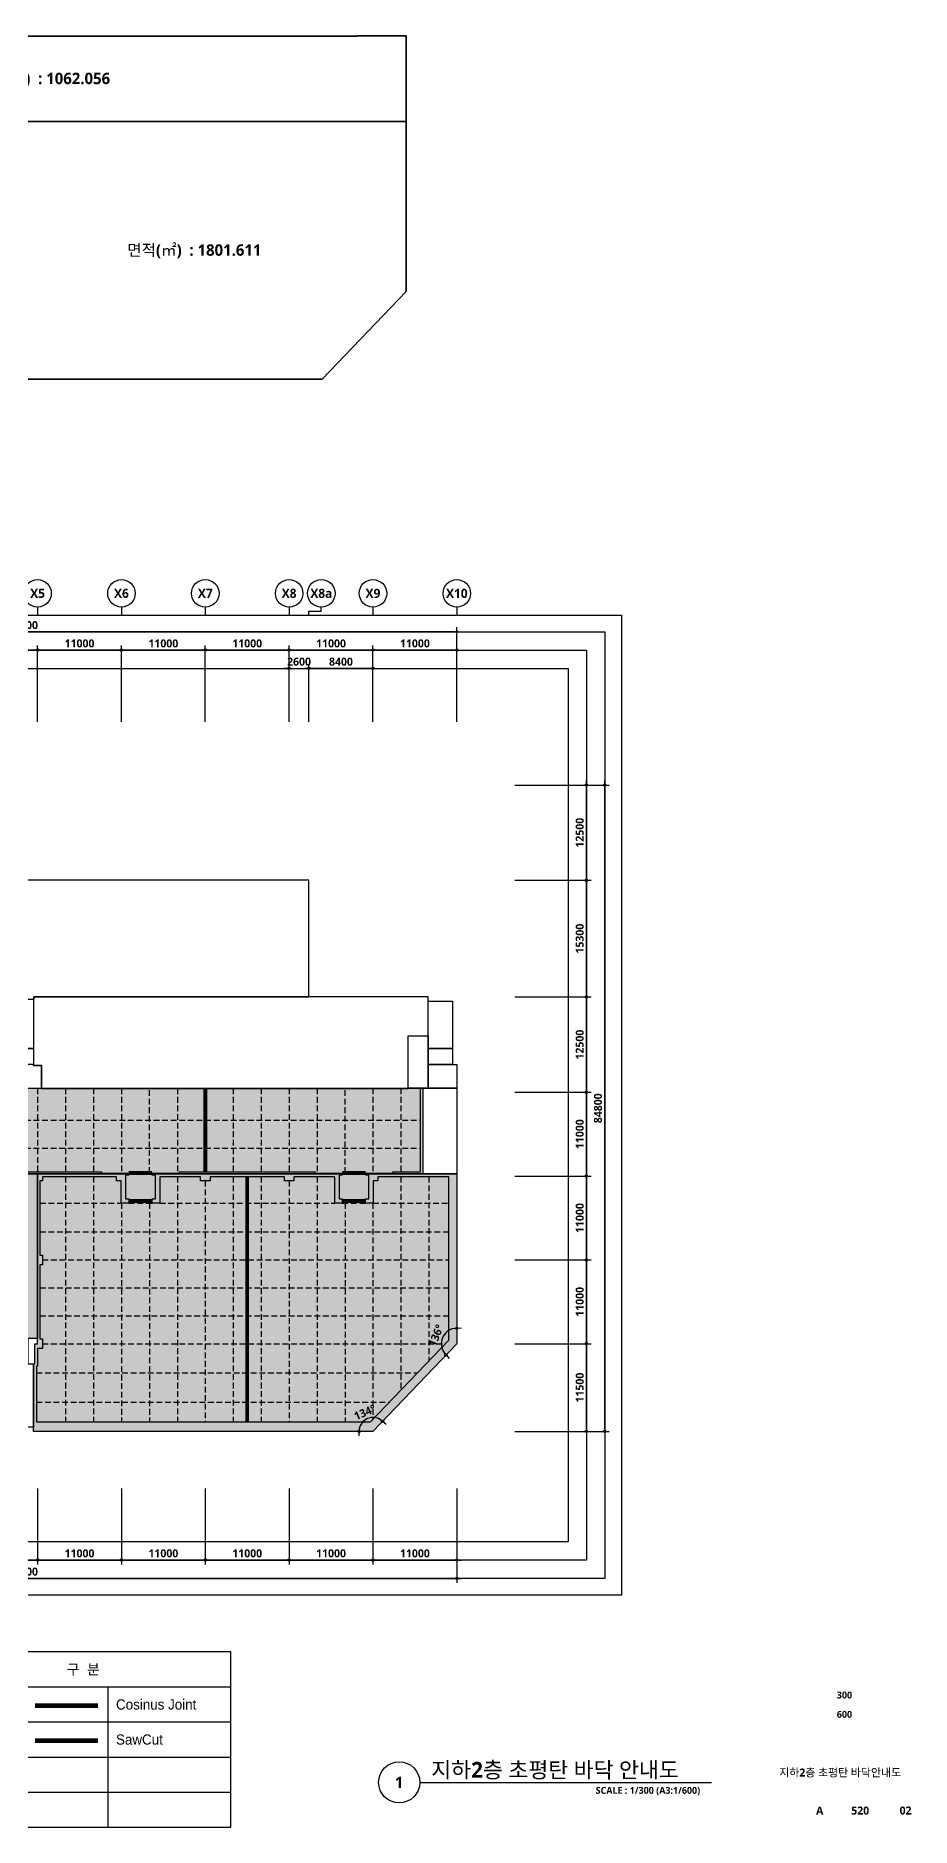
# Model space of a CAD drawing. Header units: millimetres. Extents: x -5354 to 997967, y -1313401 to 249081.
# Drawn here: x 127151 to 241984, y 6000 to 241006 of the extents above; entities that cross this region are included whole.
import ezdxf
from ezdxf.enums import TextEntityAlignment as Align

# ---------------------------------------------------------------- set-up
doc = ezdxf.new("R2010")
doc.units = ezdxf.units.MM
doc.header["$LTSCALE"] = 300
doc.header["$MEASUREMENT"] = 0
doc.header["$PDSIZE"] = -10
doc.linetypes.add('HIDDEN', pattern=[0.375, 0.25, -0.125])
doc.linetypes.add('HIDDENX2', pattern=[0.75, 0.5, -0.25])
doc.layers.get('0').update_dxf_attribs({"linetype": 'CONTINUOUS'})
doc.layers.get('Defpoints').update_dxf_attribs({"color": 153, "linetype": 'CONTINUOUS'})
for name, color, linetype in [('A-ANNO-TEXT1', 7, 'CONTINUOUS'), ('A-ANNO-TITL', 7, 'CONTINUOUS'), ('A-ST-AXIS-BUB', 7, 'CONTINUOUS'), ('A-ST-AXIS-DIM', 7, 'CONTINUOUS'), ('AA-MARK', 2, 'CONTINUOUS'), ('AA-XXXX-TXT1', 2, 'CONTINUOUS'), ('ILDO_Area', 8, 'CONTINUOUS'), ('ILDO_Cosinus Joint', 20, 'CONTINUOUS'), ('SAWCUT', 20, 'HIDDEN')]:
    doc.layers.add(name, color=color, linetype=linetype)
doc.layers.add('Defpoint', color=161, linetype='CONTINUOUS', plot=False)
doc.layers.add('면적', color=210, linetype='CONTINUOUS', plot=False)
doc.styles.add('SH_대대리576', font='')
doc.styles.add('돋움', font='')
doc.styles.get('SH_대대리576').set_extended_font_data('NanumGothic', bold=True)
doc.styles.get('돋움').set_extended_font_data('Dotum')
doc.dimstyles.new('SHP 600', dxfattribs={"dimscale": 300, "dimtxt": 3.5, "dimasz": 1, "dimexe": 2, "dimexo": 2, "dimgap": 1, "dimtad": 1, "dimdec": 0, "dimzin": 0, "dimdsep": 46, "dimtxsty": 'SH_대대리576', "dimblk": 'DIMDOT', "dimcen": 0.09, "dimclrt": 3, "dimadec": 0, "dimazin": 1, "dimtfac": 1, "dimtdec": 0, "dimtix": 1, "dimtmove": 2, "dimatfit": 0, "dimldrblk": 'DIMDOT', "dimfxl": 1, "dimtolj": 1, "dimtzin": 0, "dimarcsym": 0})

# ---------------------------------------------------------------- blocks, each defined once
blk = doc.blocks.new('1231231')
for p, q in [((175297, -62461), (211370, -62461)), ((184314, -67061), (211370, -67061)), ((184314, -71662), (211370, -71662)), ((184314, -76263), (211370, -76263))]:
    blk.add_line(p, q)
for points in [[(211370, -80863), (211370, -57860), (175297, -57860), (175297, -80863), (211370, -80863)], [(195262, -62461), (195262, -80863)]]:
    blk.add_lwpolyline(points)
at = {"layer": 'ILDO_Area', "color": 6, "const_width": 613}
blk.add_lwpolyline([(185670, -64928), (193936, -64928)], dxfattribs=at)
at = {"layer": 'SAWCUT', "linetype": 'HIDDENX2', "ltscale": 5, "const_width": 613}
blk.add_lwpolyline([(185670, -69529), (193936, -69529)], dxfattribs=at)
at = {"layer": 'ILDO_Area', "color": 3, "style": '돋움'}
blk.add_text('구  분', height=1341.8, dxfattribs=at).set_placement((192018, -60156), align=Align.MIDDLE_CENTER)
for s, height, p in [('Cosinus Joint', 1341.85, (196314, -64761)), ('SawCut', 1341.8, (196314, -69362))]:
    blk.add_text(s, height=height, dxfattribs=at).set_placement(p, align=Align.MIDDLE_LEFT)
blk = doc.blocks.new('G$C67953E58')
at = {"layer": '면적'}
for points in [[(95200, 72300), (54600, 72300), (54600, 84800), (48600, 84800), (0, 84800), (0, 46000), (1300, 46000), (1800, 46000), (13000, 46000), (13000, 40100), (15100, 40100), (15100, 48150), (16150, 48150), (16150, 50250), (16150, 56700), (19350, 56700), (19350, 56700), (19350, 57000), (55850, 57000), (55850, 56700), (55850, 56700), (59100, 56700), (59100, 57000), (95200, 57000)], [(16150, 56700), (19350, 56700), (19350, 50250), (16150, 50250)], [(19350, 56700), (19350, 51920), (22000, 51920), (22000, 45000), (53200, 45000), (53200, 51920), (55850, 51920), (55850, 56700), (55850, 56700), (55850, 57000), (19350, 57000), (19350, 56700)], [(55850, 56700), (59050, 56700), (59050, 50250), (55850, 50250)], [(59100, 57000), (59100, 56700), (59050, 56700), (59050, 48025), (60100, 48025), (60100, 45000), (108200, 45000), (108200, 51920), (110850, 51920), (110850, 56450), (110850, 56450), (110850, 57000)], [(110850, 56450), (114050, 56450), (114050, 50250), (110850, 50250)], [(17570, 42890), (17570, 44250), (19350, 44250), (19350, 51920), (22000, 51920), (22000, 45000), (22000, 45000), (22000, 42890), (19350, 42890), (19350, 42890)], [(53200, 45025), (55850, 45025), (55850, 51920), (53200, 51920)], [(110850, 45025), (108200, 45025), (108200, 51920), (110850, 51920)], [(19350, 48150), (16150, 48150), (16150, 50250), (19350, 50250)], [(55850, 50250), (59050, 50250), (59050, 48150), (55850, 48150)], [(110850, 50250), (114050, 50250), (114050, 48150), (110850, 48150)], [(15100, 48150), (19350, 48150), (19350, 45000), (17570, 45000), (17570, 42890), (19350, 42890), (19350, 39090), (15100, 39090)], [(55850, 48150), (55850, 45025), (60100, 45025), (60100, 48025), (59050, 48025), (59050, 48150)], [(110850, 48150), (114600, 48150), (114600, 45025), (110850, 45025)], [(0, 40100), (0, 34000), (5100, 34000), (5100, 40100), (13000, 40100), (13000, 46000), (1800, 46000), (1800, 40100)], [(17570, 45000), (19350, 45000), (19350, 44250), (17570, 44250)], [(19350, 33800), (19350, 42890), (22000, 42890), (22000, 45000), (53200, 45000), (53200, 45025), (60100, 45025), (60100, 45000), (108200, 45000), (108200, 45025), (114600, 45025), (114600, 33800)], [(110200, 45025), (114600, 45025), (114600, 33800), (110200, 33800)], [(5100, 40100), (15100, 40100), (15100, 37200), (5100, 37200)], [(15100, 39090), (19350, 39090), (19350, 33800), (15100, 33800)], [(0, 34000), (0, 21700), (5100, 21700), (5100, 20400), (7300, 20400), (7300, 37200), (5100, 37200), (5100, 34000), (0, 34000)], [(7700, 17200), (7700, 20200), (7300, 20200), (7300, 37200), (15100, 37200), (15100, 17200)], [(15100, 33800), (59600, 33800), (59600, 12200), (58300, 12200), (58300, 8850), (55850, 8850), (55850, 0), (19350, 0), (19350, 10950), (15600, 10950), (15600, 11500), (15100, 11500)], [(59600, 33800), (114600, 33800), (114600, 11500), (103600, 0), (59050, 0), (59050, 8850), (59225, 8850), (59225, 11500), (59600, 11500)], [(7700, 17200), (15100, 17200), (15100, 11600), (7700, 11600), (7700, 17200)], [(58300, 8850), (59225, 8850), (59225, 11500), (59600, 11500), (59600, 12200), (58300, 12200)], [(18400, 10950), (16150, 10950), (16150, 550), (19350, 550), (19350, 6750), (18400, 6750)], [(59050, 550), (55850, 550), (55850, 8850), (59050, 8850)]]:
    blk.add_lwpolyline(points, close=True, dxfattribs=at)
blk.add_lwpolyline([(54600, 72300), (15600, 72300), (15600, 57000), (16150, 57000), (16150, 56700)], dxfattribs=at)
blk = doc.blocks.new('DIMDOT')
at = {"color": 0}
blk.add_line((-2, 0), (2, 0), dxfattribs=at)
for radius in [0.5, 0.25]:
    blk.add_circle((0, 0), radius, dxfattribs=at)
blk = doc.blocks.new('*D68')
at = {"layer": 'A-ST-AXIS-DIM', "color": 0, "lineweight": -2, "transparency": 16777216}
for p, q in [((162982, 151016), (162982, 158616)), ((171082, 158016), (163282, 158016)), ((171382, 151016), (171382, 158616))]:
    blk.add_line(p, q, dxfattribs=at)
at = {"layer": 'Defpoints', "color": 0, "transparency": 16777216}
for p in [(162982, 158016), (162982, 150416), (171382, 150416)]:
    blk.add_point(p, dxfattribs=at)
at = {"layer": 'A-ST-AXIS-DIM', "color": 0, "linetype": 'ByBlock', "lineweight": -2, "transparency": 16777216, "xscale": 300, "yscale": 300, "zscale": 300, "rotation": 180}
blk.add_blockref('DIMDOT', (162982, 158016), dxfattribs=at)
at = {"layer": 'A-ST-AXIS-DIM', "color": 0, "linetype": 'ByBlock', "lineweight": -2, "transparency": 16777216, "xscale": 300, "yscale": 300, "zscale": 300}
blk.add_blockref('DIMDOT', (171382, 158016), dxfattribs=at)
at = {"layer": 'A-ST-AXIS-DIM', "color": 3, "transparency": 16777216, "insert": (167182, 158896), "char_height": 1050, "attachment_point": 5, "style": 'SH_대대리576'}
blk.add_mtext('\\A1;8400', dxfattribs=at)
blk = doc.blocks.new('*D69')
at = {"layer": 'A-ST-AXIS-DIM', "color": 0, "lineweight": -2, "transparency": 16777216}
for p, q in [((160082, 158016), (159782, 158016)), ((160382, 151016), (160382, 158616)), ((160382, 158016), (162982, 158016)), ((162982, 151016), (162982, 158616)), ((163282, 158016), (163582, 158016))]:
    blk.add_line(p, q, dxfattribs=at)
at = {"layer": 'Defpoints', "color": 0, "transparency": 16777216}
for p in [(162982, 158016), (160382, 150416), (162982, 150416)]:
    blk.add_point(p, dxfattribs=at)
at = {"layer": 'A-ST-AXIS-DIM', "color": 0, "linetype": 'ByBlock', "lineweight": -2, "transparency": 16777216, "xscale": 300, "yscale": 300, "zscale": 300}
blk.add_blockref('DIMDOT', (160382, 158016), dxfattribs=at)
at = {"layer": 'A-ST-AXIS-DIM', "color": 0, "linetype": 'ByBlock', "lineweight": -2, "transparency": 16777216, "xscale": 300, "yscale": 300, "zscale": 300, "rotation": 180}
blk.add_blockref('DIMDOT', (162982, 158016), dxfattribs=at)
at = {"layer": 'A-ST-AXIS-DIM', "color": 3, "transparency": 16777216, "insert": (161682, 158896), "char_height": 1050, "attachment_point": 5, "style": 'SH_대대리576'}
blk.add_mtext('\\A1;2600', dxfattribs=at)
blk = doc.blocks.new('*U20')
at = {"layer": 'A-ANNO-TITL'}
blk.add_line((0, 0), (6382, 0), dxfattribs=at)
blk.add_circle((-450, 0), 450, dxfattribs=at)
at = {"layer": 'AA-XXXX-TXT1', "style": 'SH_대대리576'}
blk.add_attdef('DWG.TITLE', (250, 100), '', height=350, dxfattribs=at)
at = {"layer": 'AA-XXXX-TXT1', "color": 7, "style": 'SH_대대리576'}
blk.add_attdef('NO1', text='', height=300, dxfattribs=at).set_placement((-450, 0), align=Align.MIDDLE)
at = {"layer": 'AA-XXXX-TXT1', "style": 'SH_대대리576'}
blk.add_attdef('SCALE', text='', height=150, dxfattribs=at).set_placement((6132, -100), align=Align.TOP_RIGHT)
blk = doc.blocks.new('*D135')
at = {"layer": 'A-ST-AXIS-DIM', "color": 0, "lineweight": -2, "transparency": 16777216}
for p, q in [((67782, 50445), (67782, 38045)), ((182382, 50445), (182382, 38045)), ((68082, 38645), (182082, 38645))]:
    blk.add_line(p, q, dxfattribs=at)
at = {"layer": 'Defpoints', "color": 0, "transparency": 16777216}
for p in [(67782, 51045), (182382, 51045), (182382, 38645)]:
    blk.add_point(p, dxfattribs=at)
at = {"layer": 'A-ST-AXIS-DIM', "color": 0, "linetype": 'ByBlock', "lineweight": -2, "transparency": 16777216, "xscale": 300, "yscale": 300, "zscale": 300, "rotation": 180}
blk.add_blockref('DIMDOT', (67782, 38645), dxfattribs=at)
at = {"layer": 'A-ST-AXIS-DIM', "color": 0, "linetype": 'ByBlock', "lineweight": -2, "transparency": 16777216, "xscale": 300, "yscale": 300, "zscale": 300}
blk.add_blockref('DIMDOT', (182382, 38645), dxfattribs=at)
at = {"layer": 'A-ST-AXIS-DIM', "color": 3, "transparency": 16777216, "insert": (125082, 39524), "char_height": 1050, "attachment_point": 5, "style": 'SH_대대리576'}
blk.add_mtext('\\A1;114600', dxfattribs=at)
blk = doc.blocks.new('*D136')
at = {"layer": 'A-ST-AXIS-DIM', "color": 0, "lineweight": -2, "transparency": 16777216}
blk.add_arc((182382, 69416), 2037, 98.44788, 217.82515, dxfattribs=at)
at = {"layer": 'Defpoints', "color": 0, "transparency": 16777216}
for p in [(182382, 91716), (180931, 70846), (182382, 69416), (182382, 69416), (171382, 57916)]:
    blk.add_point(p, dxfattribs=at)
at = {"layer": 'A-ST-AXIS-DIM', "color": 0, "linetype": 'ByBlock', "lineweight": -2, "transparency": 16777216, "xscale": 300, "yscale": 300, "zscale": 300}
for p, rotation in [((182382, 71453), 4.223939572343668), ((180974, 67945), 312.0490904476742)]:
    blk.add_blockref('DIMDOT', p, dxfattribs=dict(at, rotation=rotation))
at = {"layer": 'A-ST-AXIS-DIM', "color": 3, "transparency": 16777216, "insert": (179658, 70509), "char_height": 1050, "attachment_point": 5, "rotation": 68.13652, "style": 'SH_대대리576'}
blk.add_mtext('\\A1;136%%d', dxfattribs=at)
blk = doc.blocks.new('*D137')
at = {"layer": 'A-ST-AXIS-DIM', "color": 0, "lineweight": -2, "transparency": 16777216}
blk.add_arc((171382, 57916), 1829, 55.67995, 170.59308, dxfattribs=at)
at = {"layer": 'Defpoints', "color": 0, "transparency": 16777216}
for p in [(182382, 69416), (171355, 59745), (160382, 57916), (171382, 57916), (171382, 57916)]:
    blk.add_point(p, dxfattribs=at)
at = {"layer": 'A-ST-AXIS-DIM', "color": 0, "linetype": 'ByBlock', "lineweight": -2, "transparency": 16777216, "xscale": 300, "yscale": 300, "zscale": 300}
for p, rotation in [((172646, 59238), 320.9764875871197), ((169553, 57916), 265.2965424328982)]:
    blk.add_blockref('DIMDOT', p, dxfattribs=dict(at, rotation=rotation))
at = {"layer": 'A-ST-AXIS-DIM', "color": 3, "transparency": 16777216, "insert": (170310, 60424), "char_height": 1050, "attachment_point": 5, "rotation": 23.13652, "style": 'SH_대대리576'}
blk.add_mtext('\\A1;134%%d', dxfattribs=at)
blk = doc.blocks.new('*D138')
at = {"layer": 'A-ST-AXIS-DIM', "color": 0, "lineweight": -2, "transparency": 16777216}
for p, q in [((171382, 50445), (171382, 40445)), ((182382, 50445), (182382, 40445)), ((171682, 41045), (182082, 41045))]:
    blk.add_line(p, q, dxfattribs=at)
at = {"layer": 'Defpoints', "color": 0, "transparency": 16777216}
for p in [(171382, 51045), (182382, 51045), (182382, 41045)]:
    blk.add_point(p, dxfattribs=at)
at = {"layer": 'A-ST-AXIS-DIM', "color": 0, "linetype": 'ByBlock', "lineweight": -2, "transparency": 16777216, "xscale": 300, "yscale": 300, "zscale": 300, "rotation": 180}
blk.add_blockref('DIMDOT', (171382, 41045), dxfattribs=at)
at = {"layer": 'A-ST-AXIS-DIM', "color": 0, "linetype": 'ByBlock', "lineweight": -2, "transparency": 16777216, "xscale": 300, "yscale": 300, "zscale": 300}
blk.add_blockref('DIMDOT', (182382, 41045), dxfattribs=at)
at = {"layer": 'A-ST-AXIS-DIM', "color": 3, "transparency": 16777216, "insert": (176882, 41921), "char_height": 1050, "attachment_point": 5, "style": 'SH_대대리576'}
blk.add_mtext('\\A1;11000', dxfattribs=at)
blk = doc.blocks.new('*D139')
at = {"layer": 'A-ST-AXIS-DIM', "color": 0, "lineweight": -2, "transparency": 16777216}
for p, q in [((160382, 50445), (160382, 40445)), ((171382, 50445), (171382, 40445)), ((160682, 41045), (171082, 41045))]:
    blk.add_line(p, q, dxfattribs=at)
at = {"layer": 'Defpoints', "color": 0, "transparency": 16777216}
for p in [(160382, 51045), (171382, 51045), (171382, 41045)]:
    blk.add_point(p, dxfattribs=at)
at = {"layer": 'A-ST-AXIS-DIM', "color": 0, "linetype": 'ByBlock', "lineweight": -2, "transparency": 16777216, "xscale": 300, "yscale": 300, "zscale": 300, "rotation": 180}
blk.add_blockref('DIMDOT', (160382, 41045), dxfattribs=at)
at = {"layer": 'A-ST-AXIS-DIM', "color": 0, "linetype": 'ByBlock', "lineweight": -2, "transparency": 16777216, "xscale": 300, "yscale": 300, "zscale": 300}
blk.add_blockref('DIMDOT', (171382, 41045), dxfattribs=at)
at = {"layer": 'A-ST-AXIS-DIM', "color": 3, "transparency": 16777216, "insert": (165882, 41921), "char_height": 1050, "attachment_point": 5, "style": 'SH_대대리576'}
blk.add_mtext('\\A1;11000', dxfattribs=at)
blk = doc.blocks.new('*D140')
at = {"layer": 'A-ST-AXIS-DIM', "color": 0, "lineweight": -2, "transparency": 16777216}
for p, q in [((149382, 50445), (149382, 40445)), ((160382, 50445), (160382, 40445)), ((149682, 41045), (160082, 41045))]:
    blk.add_line(p, q, dxfattribs=at)
at = {"layer": 'Defpoints', "color": 0, "transparency": 16777216}
for p in [(149382, 51045), (160382, 51045), (160382, 41045)]:
    blk.add_point(p, dxfattribs=at)
at = {"layer": 'A-ST-AXIS-DIM', "color": 0, "linetype": 'ByBlock', "lineweight": -2, "transparency": 16777216, "xscale": 300, "yscale": 300, "zscale": 300, "rotation": 180}
blk.add_blockref('DIMDOT', (149382, 41045), dxfattribs=at)
at = {"layer": 'A-ST-AXIS-DIM', "color": 0, "linetype": 'ByBlock', "lineweight": -2, "transparency": 16777216, "xscale": 300, "yscale": 300, "zscale": 300}
blk.add_blockref('DIMDOT', (160382, 41045), dxfattribs=at)
at = {"layer": 'A-ST-AXIS-DIM', "color": 3, "transparency": 16777216, "insert": (154882, 41921), "char_height": 1050, "attachment_point": 5, "style": 'SH_대대리576'}
blk.add_mtext('\\A1;11000', dxfattribs=at)
blk = doc.blocks.new('*D141')
at = {"layer": 'A-ST-AXIS-DIM', "color": 0, "lineweight": -2, "transparency": 16777216}
for p, q in [((138382, 50445), (138382, 40445)), ((149382, 50445), (149382, 40445)), ((138682, 41045), (149082, 41045))]:
    blk.add_line(p, q, dxfattribs=at)
at = {"layer": 'Defpoints', "color": 0, "transparency": 16777216}
for p in [(138382, 51045), (149382, 51045), (149382, 41045)]:
    blk.add_point(p, dxfattribs=at)
at = {"layer": 'A-ST-AXIS-DIM', "color": 0, "linetype": 'ByBlock', "lineweight": -2, "transparency": 16777216, "xscale": 300, "yscale": 300, "zscale": 300, "rotation": 180}
blk.add_blockref('DIMDOT', (138382, 41045), dxfattribs=at)
at = {"layer": 'A-ST-AXIS-DIM', "color": 0, "linetype": 'ByBlock', "lineweight": -2, "transparency": 16777216, "xscale": 300, "yscale": 300, "zscale": 300}
blk.add_blockref('DIMDOT', (149382, 41045), dxfattribs=at)
at = {"layer": 'A-ST-AXIS-DIM', "color": 3, "transparency": 16777216, "insert": (143882, 41921), "char_height": 1050, "attachment_point": 5, "style": 'SH_대대리576'}
blk.add_mtext('\\A1;11000', dxfattribs=at)
blk = doc.blocks.new('*D142')
at = {"layer": 'A-ST-AXIS-DIM', "color": 0, "lineweight": -2, "transparency": 16777216}
for p, q in [((127382, 50445), (127382, 40445)), ((138382, 50445), (138382, 40445)), ((127682, 41045), (138082, 41045))]:
    blk.add_line(p, q, dxfattribs=at)
at = {"layer": 'Defpoints', "color": 0, "transparency": 16777216}
for p in [(127382, 51045), (138382, 51045), (138382, 41045)]:
    blk.add_point(p, dxfattribs=at)
at = {"layer": 'A-ST-AXIS-DIM', "color": 0, "linetype": 'ByBlock', "lineweight": -2, "transparency": 16777216, "xscale": 300, "yscale": 300, "zscale": 300, "rotation": 180}
blk.add_blockref('DIMDOT', (127382, 41045), dxfattribs=at)
at = {"layer": 'A-ST-AXIS-DIM', "color": 0, "linetype": 'ByBlock', "lineweight": -2, "transparency": 16777216, "xscale": 300, "yscale": 300, "zscale": 300}
blk.add_blockref('DIMDOT', (138382, 41045), dxfattribs=at)
at = {"layer": 'A-ST-AXIS-DIM', "color": 3, "transparency": 16777216, "insert": (132882, 41921), "char_height": 1050, "attachment_point": 5, "style": 'SH_대대리576'}
blk.add_mtext('\\A1;11000', dxfattribs=at)
blk = doc.blocks.new('*D143')
at = {"layer": 'A-ST-AXIS-DIM', "color": 0, "lineweight": -2, "transparency": 16777216}
for p, q in [((116382, 50445), (116382, 40445)), ((127382, 50445), (127382, 40445)), ((116682, 41045), (127082, 41045))]:
    blk.add_line(p, q, dxfattribs=at)
at = {"layer": 'Defpoints', "color": 0, "transparency": 16777216}
for p in [(116382, 51045), (127382, 51045), (127382, 41045)]:
    blk.add_point(p, dxfattribs=at)
at = {"layer": 'A-ST-AXIS-DIM', "color": 0, "linetype": 'ByBlock', "lineweight": -2, "transparency": 16777216, "xscale": 300, "yscale": 300, "zscale": 300, "rotation": 180}
blk.add_blockref('DIMDOT', (116382, 41045), dxfattribs=at)
at = {"layer": 'A-ST-AXIS-DIM', "color": 0, "linetype": 'ByBlock', "lineweight": -2, "transparency": 16777216, "xscale": 300, "yscale": 300, "zscale": 300}
blk.add_blockref('DIMDOT', (127382, 41045), dxfattribs=at)
at = {"layer": 'A-ST-AXIS-DIM', "color": 3, "transparency": 16777216, "insert": (121882, 41921), "char_height": 1050, "attachment_point": 5, "style": 'SH_대대리576'}
blk.add_mtext('\\A1;11000', dxfattribs=at)
blk = doc.blocks.new('*D148')
at = {"layer": 'A-ST-AXIS-DIM', "color": 0, "lineweight": -2, "transparency": 16777216}
for p, q in [((189982, 142716), (202382, 142716)), ((201782, 58216), (201782, 142416)), ((189982, 57916), (202382, 57916))]:
    blk.add_line(p, q, dxfattribs=at)
at = {"layer": 'Defpoints', "color": 0, "transparency": 16777216}
for p in [(189382, 142716), (201782, 142716), (189382, 57916)]:
    blk.add_point(p, dxfattribs=at)
at = {"layer": 'A-ST-AXIS-DIM', "color": 0, "linetype": 'ByBlock', "lineweight": -2, "transparency": 16777216, "xscale": 300, "yscale": 300, "zscale": 300}
for p, rotation in [((201782, 142716), 90), ((201782, 57916), 270)]:
    blk.add_blockref('DIMDOT', p, dxfattribs=dict(at, rotation=rotation))
at = {"layer": 'A-ST-AXIS-DIM', "color": 3, "transparency": 16777216, "insert": (200902, 100316), "char_height": 1050, "attachment_point": 5, "rotation": 90, "style": 'SH_대대리576'}
blk.add_mtext('\\A1;84800', dxfattribs=at)
blk = doc.blocks.new('*D149')
at = {"layer": 'A-ST-AXIS-DIM', "color": 0, "lineweight": -2, "transparency": 16777216}
for p, q in [((189982, 69416), (199982, 69416)), ((199382, 58216), (199382, 69116)), ((189982, 57916), (199982, 57916))]:
    blk.add_line(p, q, dxfattribs=at)
at = {"layer": 'Defpoints', "color": 0, "transparency": 16777216}
for p in [(189382, 69416), (199382, 69416), (189382, 57916)]:
    blk.add_point(p, dxfattribs=at)
at = {"layer": 'A-ST-AXIS-DIM', "color": 0, "linetype": 'ByBlock', "lineweight": -2, "transparency": 16777216, "xscale": 300, "yscale": 300, "zscale": 300}
for p, rotation in [((199382, 69416), 90), ((199382, 57916), 270)]:
    blk.add_blockref('DIMDOT', p, dxfattribs=dict(at, rotation=rotation))
at = {"layer": 'A-ST-AXIS-DIM', "color": 3, "transparency": 16777216, "insert": (198505, 63666), "char_height": 1050, "attachment_point": 5, "rotation": 90, "style": 'SH_대대리576'}
blk.add_mtext('\\A1;11500', dxfattribs=at)
blk = doc.blocks.new('*D150')
at = {"layer": 'A-ST-AXIS-DIM', "color": 0, "lineweight": -2, "transparency": 16777216}
for p, q in [((189982, 80416), (199982, 80416)), ((199382, 69716), (199382, 80116)), ((189982, 69416), (199982, 69416))]:
    blk.add_line(p, q, dxfattribs=at)
at = {"layer": 'Defpoints', "color": 0, "transparency": 16777216}
for p in [(189382, 80416), (199382, 80416), (189382, 69416)]:
    blk.add_point(p, dxfattribs=at)
at = {"layer": 'A-ST-AXIS-DIM', "color": 0, "linetype": 'ByBlock', "lineweight": -2, "transparency": 16777216, "xscale": 300, "yscale": 300, "zscale": 300}
for p, rotation in [((199382, 80416), 90), ((199382, 69416), 270)]:
    blk.add_blockref('DIMDOT', p, dxfattribs=dict(at, rotation=rotation))
at = {"layer": 'A-ST-AXIS-DIM', "color": 3, "transparency": 16777216, "insert": (198506, 74916), "char_height": 1050, "attachment_point": 5, "rotation": 90, "style": 'SH_대대리576'}
blk.add_mtext('\\A1;11000', dxfattribs=at)
blk = doc.blocks.new('*D151')
at = {"layer": 'A-ST-AXIS-DIM', "color": 0, "lineweight": -2, "transparency": 16777216}
for p, q in [((189982, 91416), (199982, 91416)), ((199382, 80716), (199382, 91116)), ((189982, 80416), (199982, 80416))]:
    blk.add_line(p, q, dxfattribs=at)
at = {"layer": 'Defpoints', "color": 0, "transparency": 16777216}
for p in [(189382, 91416), (199382, 91416), (189382, 80416)]:
    blk.add_point(p, dxfattribs=at)
at = {"layer": 'A-ST-AXIS-DIM', "color": 0, "linetype": 'ByBlock', "lineweight": -2, "transparency": 16777216, "xscale": 300, "yscale": 300, "zscale": 300}
for p, rotation in [((199382, 91416), 90), ((199382, 80416), 270)]:
    blk.add_blockref('DIMDOT', p, dxfattribs=dict(at, rotation=rotation))
at = {"layer": 'A-ST-AXIS-DIM', "color": 3, "transparency": 16777216, "insert": (198506, 85916), "char_height": 1050, "attachment_point": 5, "rotation": 90, "style": 'SH_대대리576'}
blk.add_mtext('\\A1;11000', dxfattribs=at)
blk = doc.blocks.new('*D152')
at = {"layer": 'A-ST-AXIS-DIM', "color": 0, "lineweight": -2, "transparency": 16777216}
for p, q in [((189982, 102416), (199982, 102416)), ((199382, 91716), (199382, 102116)), ((189982, 91416), (199982, 91416))]:
    blk.add_line(p, q, dxfattribs=at)
at = {"layer": 'Defpoints', "color": 0, "transparency": 16777216}
for p in [(189382, 102416), (199382, 102416), (189382, 91416)]:
    blk.add_point(p, dxfattribs=at)
at = {"layer": 'A-ST-AXIS-DIM', "color": 0, "linetype": 'ByBlock', "lineweight": -2, "transparency": 16777216, "xscale": 300, "yscale": 300, "zscale": 300}
for p, rotation in [((199382, 102416), 90), ((199382, 91416), 270)]:
    blk.add_blockref('DIMDOT', p, dxfattribs=dict(at, rotation=rotation))
at = {"layer": 'A-ST-AXIS-DIM', "color": 3, "transparency": 16777216, "insert": (198506, 96916), "char_height": 1050, "attachment_point": 5, "rotation": 90, "style": 'SH_대대리576'}
blk.add_mtext('\\A1;11000', dxfattribs=at)
blk = doc.blocks.new('*D153')
at = {"layer": 'A-ST-AXIS-DIM', "color": 0, "lineweight": -2, "transparency": 16777216}
for p, q in [((189982, 114916), (199982, 114916)), ((199382, 102716), (199382, 114616)), ((189982, 102416), (199982, 102416))]:
    blk.add_line(p, q, dxfattribs=at)
at = {"layer": 'Defpoints', "color": 0, "transparency": 16777216}
for p in [(189382, 114916), (199382, 114916), (189382, 102416)]:
    blk.add_point(p, dxfattribs=at)
at = {"layer": 'A-ST-AXIS-DIM', "color": 0, "linetype": 'ByBlock', "lineweight": -2, "transparency": 16777216, "xscale": 300, "yscale": 300, "zscale": 300}
for p, rotation in [((199382, 114916), 90), ((199382, 102416), 270)]:
    blk.add_blockref('DIMDOT', p, dxfattribs=dict(at, rotation=rotation))
at = {"layer": 'A-ST-AXIS-DIM', "color": 3, "transparency": 16777216, "insert": (198503, 108666), "char_height": 1050, "attachment_point": 5, "rotation": 90, "style": 'SH_대대리576'}
blk.add_mtext('\\A1;12500', dxfattribs=at)
blk = doc.blocks.new('*D154')
at = {"layer": 'A-ST-AXIS-DIM', "color": 0, "lineweight": -2, "transparency": 16777216}
for p, q in [((189982, 130216), (199982, 130216)), ((199382, 115216), (199382, 129916)), ((189982, 114916), (199982, 114916))]:
    blk.add_line(p, q, dxfattribs=at)
at = {"layer": 'Defpoints', "color": 0, "transparency": 16777216}
for p in [(189382, 130216), (199382, 130216), (189382, 114916)]:
    blk.add_point(p, dxfattribs=at)
at = {"layer": 'A-ST-AXIS-DIM', "color": 0, "linetype": 'ByBlock', "lineweight": -2, "transparency": 16777216, "xscale": 300, "yscale": 300, "zscale": 300}
for p, rotation in [((199382, 130216), 90), ((199382, 114916), 270)]:
    blk.add_blockref('DIMDOT', p, dxfattribs=dict(at, rotation=rotation))
at = {"layer": 'A-ST-AXIS-DIM', "color": 3, "transparency": 16777216, "insert": (198502, 122566), "char_height": 1050, "attachment_point": 5, "rotation": 90, "style": 'SH_대대리576'}
blk.add_mtext('\\A1;15300', dxfattribs=at)
blk = doc.blocks.new('*D155')
at = {"layer": 'A-ST-AXIS-DIM', "color": 0, "lineweight": -2, "transparency": 16777216}
for p, q in [((189982, 142716), (199982, 142716)), ((199382, 130516), (199382, 142416)), ((189982, 130216), (199982, 130216))]:
    blk.add_line(p, q, dxfattribs=at)
at = {"layer": 'Defpoints', "color": 0, "transparency": 16777216}
for p in [(189382, 142716), (199382, 142716), (189382, 130216)]:
    blk.add_point(p, dxfattribs=at)
at = {"layer": 'A-ST-AXIS-DIM', "color": 0, "linetype": 'ByBlock', "lineweight": -2, "transparency": 16777216, "xscale": 300, "yscale": 300, "zscale": 300}
for p, rotation in [((199382, 142716), 90), ((199382, 130216), 270)]:
    blk.add_blockref('DIMDOT', p, dxfattribs=dict(at, rotation=rotation))
at = {"layer": 'A-ST-AXIS-DIM', "color": 3, "transparency": 16777216, "insert": (198503, 136466), "char_height": 1050, "attachment_point": 5, "rotation": 90, "style": 'SH_대대리576'}
blk.add_mtext('\\A1;12500', dxfattribs=at)
blk = doc.blocks.new('A-ST-AXIS-BUB-1')
at = {"layer": 'A-ST-AXIS-BUB'}
blk.add_line((0, 350), (0, 0), dxfattribs=at)
blk.add_circle((0, 950), 600, dxfattribs=at)
blk = doc.blocks.new('*D157')
at = {"layer": 'A-ST-AXIS-DIM', "color": 0, "lineweight": -2, "transparency": 16777216}
for p, q in [((171382, 151016), (171382, 161016)), ((182082, 160416), (171682, 160416)), ((182382, 151016), (182382, 161016))]:
    blk.add_line(p, q, dxfattribs=at)
at = {"layer": 'Defpoints', "color": 0, "transparency": 16777216}
for p in [(171382, 160416), (171382, 150416), (182382, 150416)]:
    blk.add_point(p, dxfattribs=at)
at = {"layer": 'A-ST-AXIS-DIM', "color": 0, "linetype": 'ByBlock', "lineweight": -2, "transparency": 16777216, "xscale": 300, "yscale": 300, "zscale": 300, "rotation": 180}
blk.add_blockref('DIMDOT', (171382, 160416), dxfattribs=at)
at = {"layer": 'A-ST-AXIS-DIM', "color": 0, "linetype": 'ByBlock', "lineweight": -2, "transparency": 16777216, "xscale": 300, "yscale": 300, "zscale": 300}
blk.add_blockref('DIMDOT', (182382, 160416), dxfattribs=at)
at = {"layer": 'A-ST-AXIS-DIM', "color": 3, "transparency": 16777216, "insert": (176882, 161292), "char_height": 1050, "attachment_point": 5, "style": 'SH_대대리576'}
blk.add_mtext('\\A1;11000', dxfattribs=at)
blk = doc.blocks.new('*D158')
at = {"layer": 'A-ST-AXIS-DIM', "color": 0, "lineweight": -2, "transparency": 16777216}
for p, q in [((160382, 151016), (160382, 161016)), ((171082, 160416), (160682, 160416)), ((171382, 151016), (171382, 161016))]:
    blk.add_line(p, q, dxfattribs=at)
at = {"layer": 'Defpoints', "color": 0, "transparency": 16777216}
for p in [(160382, 160416), (160382, 150416), (171382, 150416)]:
    blk.add_point(p, dxfattribs=at)
at = {"layer": 'A-ST-AXIS-DIM', "color": 0, "linetype": 'ByBlock', "lineweight": -2, "transparency": 16777216, "xscale": 300, "yscale": 300, "zscale": 300, "rotation": 180}
blk.add_blockref('DIMDOT', (160382, 160416), dxfattribs=at)
at = {"layer": 'A-ST-AXIS-DIM', "color": 0, "linetype": 'ByBlock', "lineweight": -2, "transparency": 16777216, "xscale": 300, "yscale": 300, "zscale": 300}
blk.add_blockref('DIMDOT', (171382, 160416), dxfattribs=at)
at = {"layer": 'A-ST-AXIS-DIM', "color": 3, "transparency": 16777216, "insert": (165882, 161292), "char_height": 1050, "attachment_point": 5, "style": 'SH_대대리576'}
blk.add_mtext('\\A1;11000', dxfattribs=at)
blk = doc.blocks.new('*D159')
at = {"layer": 'A-ST-AXIS-DIM', "color": 0, "lineweight": -2, "transparency": 16777216}
for p, q in [((149382, 151016), (149382, 161016)), ((160082, 160416), (149682, 160416)), ((160382, 151016), (160382, 161016))]:
    blk.add_line(p, q, dxfattribs=at)
at = {"layer": 'Defpoints', "color": 0, "transparency": 16777216}
for p in [(149382, 160416), (149382, 150416), (160382, 150416)]:
    blk.add_point(p, dxfattribs=at)
at = {"layer": 'A-ST-AXIS-DIM', "color": 0, "linetype": 'ByBlock', "lineweight": -2, "transparency": 16777216, "xscale": 300, "yscale": 300, "zscale": 300, "rotation": 180}
blk.add_blockref('DIMDOT', (149382, 160416), dxfattribs=at)
at = {"layer": 'A-ST-AXIS-DIM', "color": 0, "linetype": 'ByBlock', "lineweight": -2, "transparency": 16777216, "xscale": 300, "yscale": 300, "zscale": 300}
blk.add_blockref('DIMDOT', (160382, 160416), dxfattribs=at)
at = {"layer": 'A-ST-AXIS-DIM', "color": 3, "transparency": 16777216, "insert": (154882, 161292), "char_height": 1050, "attachment_point": 5, "style": 'SH_대대리576'}
blk.add_mtext('\\A1;11000', dxfattribs=at)
blk = doc.blocks.new('*D160')
at = {"layer": 'A-ST-AXIS-DIM', "color": 0, "lineweight": -2, "transparency": 16777216}
for p, q in [((138382, 151016), (138382, 161016)), ((149082, 160416), (138682, 160416)), ((149382, 151016), (149382, 161016))]:
    blk.add_line(p, q, dxfattribs=at)
at = {"layer": 'Defpoints', "color": 0, "transparency": 16777216}
for p in [(138382, 160416), (138382, 150416), (149382, 150416)]:
    blk.add_point(p, dxfattribs=at)
at = {"layer": 'A-ST-AXIS-DIM', "color": 0, "linetype": 'ByBlock', "lineweight": -2, "transparency": 16777216, "xscale": 300, "yscale": 300, "zscale": 300, "rotation": 180}
blk.add_blockref('DIMDOT', (138382, 160416), dxfattribs=at)
at = {"layer": 'A-ST-AXIS-DIM', "color": 0, "linetype": 'ByBlock', "lineweight": -2, "transparency": 16777216, "xscale": 300, "yscale": 300, "zscale": 300}
blk.add_blockref('DIMDOT', (149382, 160416), dxfattribs=at)
at = {"layer": 'A-ST-AXIS-DIM', "color": 3, "transparency": 16777216, "insert": (143882, 161292), "char_height": 1050, "attachment_point": 5, "style": 'SH_대대리576'}
blk.add_mtext('\\A1;11000', dxfattribs=at)
blk = doc.blocks.new('*D161')
at = {"layer": 'A-ST-AXIS-DIM', "color": 0, "lineweight": -2, "transparency": 16777216}
for p, q in [((127382, 151016), (127382, 161016)), ((138082, 160416), (127682, 160416)), ((138382, 151016), (138382, 161016))]:
    blk.add_line(p, q, dxfattribs=at)
at = {"layer": 'Defpoints', "color": 0, "transparency": 16777216}
for p in [(127382, 160416), (127382, 150416), (138382, 150416)]:
    blk.add_point(p, dxfattribs=at)
at = {"layer": 'A-ST-AXIS-DIM', "color": 0, "linetype": 'ByBlock', "lineweight": -2, "transparency": 16777216, "xscale": 300, "yscale": 300, "zscale": 300, "rotation": 180}
blk.add_blockref('DIMDOT', (127382, 160416), dxfattribs=at)
at = {"layer": 'A-ST-AXIS-DIM', "color": 0, "linetype": 'ByBlock', "lineweight": -2, "transparency": 16777216, "xscale": 300, "yscale": 300, "zscale": 300}
blk.add_blockref('DIMDOT', (138382, 160416), dxfattribs=at)
at = {"layer": 'A-ST-AXIS-DIM', "color": 3, "transparency": 16777216, "insert": (132882, 161292), "char_height": 1050, "attachment_point": 5, "style": 'SH_대대리576'}
blk.add_mtext('\\A1;11000', dxfattribs=at)
blk = doc.blocks.new('*D162')
at = {"layer": 'A-ST-AXIS-DIM', "color": 0, "lineweight": -2, "transparency": 16777216}
for p, q in [((116382, 151016), (116382, 161016)), ((127082, 160416), (116682, 160416)), ((127382, 151016), (127382, 161016))]:
    blk.add_line(p, q, dxfattribs=at)
at = {"layer": 'Defpoints', "color": 0, "transparency": 16777216}
for p in [(116382, 160416), (116382, 150416), (127382, 150416)]:
    blk.add_point(p, dxfattribs=at)
at = {"layer": 'A-ST-AXIS-DIM', "color": 0, "linetype": 'ByBlock', "lineweight": -2, "transparency": 16777216, "xscale": 300, "yscale": 300, "zscale": 300, "rotation": 180}
blk.add_blockref('DIMDOT', (116382, 160416), dxfattribs=at)
at = {"layer": 'A-ST-AXIS-DIM', "color": 0, "linetype": 'ByBlock', "lineweight": -2, "transparency": 16777216, "xscale": 300, "yscale": 300, "zscale": 300}
blk.add_blockref('DIMDOT', (127382, 160416), dxfattribs=at)
at = {"layer": 'A-ST-AXIS-DIM', "color": 3, "transparency": 16777216, "insert": (121882, 161292), "char_height": 1050, "attachment_point": 5, "style": 'SH_대대리576'}
blk.add_mtext('\\A1;11000', dxfattribs=at)
blk = doc.blocks.new('*D166')
at = {"layer": 'A-ST-AXIS-DIM', "color": 0, "lineweight": -2, "transparency": 16777216}
for p, q in [((67782, 151016), (67782, 163416)), ((182082, 162816), (68082, 162816)), ((182382, 151016), (182382, 163416))]:
    blk.add_line(p, q, dxfattribs=at)
at = {"layer": 'Defpoints', "color": 0, "transparency": 16777216}
for p in [(67782, 162816), (67782, 150416), (182382, 150416)]:
    blk.add_point(p, dxfattribs=at)
at = {"layer": 'A-ST-AXIS-DIM', "color": 0, "linetype": 'ByBlock', "lineweight": -2, "transparency": 16777216, "xscale": 300, "yscale": 300, "zscale": 300, "rotation": 180}
blk.add_blockref('DIMDOT', (67782, 162816), dxfattribs=at)
at = {"layer": 'A-ST-AXIS-DIM', "color": 0, "linetype": 'ByBlock', "lineweight": -2, "transparency": 16777216, "xscale": 300, "yscale": 300, "zscale": 300}
blk.add_blockref('DIMDOT', (182382, 162816), dxfattribs=at)
at = {"layer": 'A-ST-AXIS-DIM', "color": 3, "transparency": 16777216, "insert": (125082, 163696), "char_height": 1050, "attachment_point": 5, "style": 'SH_대대리576'}
blk.add_mtext('\\A1;114600', dxfattribs=at)

msp = doc.modelspace()

# ---------------------------------------------------------------- hatches: boundary and pattern name
at = {"layer": 'ILDO_Area', "transparency": 33554687}
h = msp.add_hatch(dxfattribs=at)
h.set_pattern_fill('HONEY', color=5, scale=4000, style=0)
h.paths.add_polyline_path([(87131.8, 91716.3), (87131.8, 100806.3), (89781.8, 100806.3), (89781.8, 102916.3), (120981.8, 102916.3), (120981.8, 102941.3), (127881.8, 102941.3), (127881.8, 102916.3), (175981.8, 102916.3), (175981.8, 102941.3), (182381.8, 102941.3), (182381.8, 91716.3)])
h.paths.add_polyline_path([(177981.8, 102941.3), (182381.8, 102941.3), (182381.8, 91716.3), (177981.8, 91716.3)])
h.paths.add_polyline_path([(127381.8, 91716.3), (182381.8, 91716.3), (182381.8, 69416.3), (171381.8, 57916.3), (126831.8, 57916.3), (126831.8, 66766.3), (127006.8, 66766.3), (127006.8, 69416.3), (127381.8, 69416.3)])
h.paths.add_polyline_path([(82881.8, 91716.3), (127381.8, 91716.3), (127381.8, 70116.3), (126081.8, 70116.3), (126081.8, 66766.3), (123631.8, 66766.3), (123631.8, 57916.3), (87131.8, 57916.3), (87131.8, 68866.3), (83381.8, 68866.3), (83381.8, 69416.3), (82881.8, 69416.3)])

# ---------------------------------------------------------------- linework, layer by layer
at = {"layer": 'A-ST-AXIS-BUB'}
msp.add_lwpolyline([(162981.8, 165016.3), (162981.8, 165541.3), (164604.7, 165541.3), (164604.7, 166066.3)], dxfattribs=at)
msp.add_circle((164604.7, 167866.3), 1800, dxfattribs=at)
at = {"layer": 'AA-MARK', "elevation": -103000}
for points in [[(175723.3, 229780.8), (175723.3, 241005.8), (169323.3, 241005.8), (169323.3, 240980.8), (114323.3, 241005.8), (114323.3, 240980.8), (83123.3, 240980.8), (83123.3, 238870.8), (80473.3, 238870.8), (80473.3, 229780.8)], [(120723.3, 229780.8), (120723.3, 207480.8), (120348.3, 207480.8), (120348.3, 204830.8), (120173.3, 204830.8), (120173.3, 195980.8), (164723.3, 195980.8), (175723.3, 207480.8), (175723.3, 229780.8)]]:
    msp.add_lwpolyline(points, close=True, dxfattribs=at)
at = {"layer": 'AA-MARK', "ltscale": 5, "elevation": 103000}
for points in [[(87481.8, 100781.3), (87481.8, 91966.3), (102140, 91966.3), (102140, 91816.3), (115881.8, 91816.3), (115881.8, 91966.3), (135781.8, 91966.3), (135781.8, 91816.3), (145981.8, 91816.3), (145981.8, 91966.3), (163781.8, 91966.3), (163781.8, 91816.3), (173981.8, 91816.3), (173981.8, 91966.3), (177631.8, 91966.3), (177631.8, 102916.3), (89806.8, 102916.3), (89806.8, 100781.3), (87481.8, 100781.3)], [(128010.8, 91320.3), (128010.8, 90787.3), (127694.3, 90787.3), (127694.3, 81045.3), (128010.8, 81045.3), (128010.8, 79787.3), (127694.3, 79787.3), (127694.3, 70045.3), (128010.8, 70045.3), (128010.8, 68787.3), (127356.8, 68787.3), (127356.8, 66466.3), (127231.8, 66466.3), (127231.8, 59166.3), (171069.1, 59166.3), (181331.8, 69895.5), (181331.8, 91320.3), (172010.8, 91320.3), (172010.8, 90787.3), (171406.8, 90787.3), (171406.8, 87866.3), (170411.8, 87866.3), (170411.8, 88441.3), (170831.8, 88441.3), (170831.8, 91541.3), (170411.8, 91541.3), (170411.8, 91816.3), (167351.8, 91816.3), (167351.8, 91540.5), (166931.8, 91541.3), (166931.8, 88441.3), (167351.8, 88441.3), (167351.8, 87866.3), (166356.8, 87866.3), (166356.8, 91320.3), (161010.8, 91320.3), (161010.8, 90787.3), (159752.8, 90787.3), (159752.8, 91320.3), (150010.8, 91320.3), (150010.8, 90787.3), (148752.8, 90787.3), (148752.8, 91320.3), (143406.8, 91320.3), (143406.8, 87866.3), (142411.8, 87866.3), (142411.8, 88441.3), (142831.8, 88441.3), (142831.8, 91541.3), (142411.8, 91541.3), (142411.8, 91816.3), (139351.8, 91816.3), (139351.8, 91541.3), (138931.8, 91541.3), (138931.8, 88441.3), (139351.8, 88441.3), (139351.8, 87866.3), (138356.8, 87866.3), (138356.8, 90787.3), (137752.8, 90787.3), (137752.8, 91320.3), (128010.8, 91320.3)]]:
    msp.add_lwpolyline(points, dxfattribs=at)
at = {"layer": 'Defpoint'}
for points in [[(203981.8, 36444.9), (32781.8, 36444.9), (32781.8, 165016.3), (203981.8, 165016.3)], [(201781.8, 38644.9), (34981.8, 38644.9), (34981.8, 162816.3), (201781.8, 162816.3)], [(199381.8, 41044.9), (37381.8, 41044.9), (37381.8, 160416.3), (199381.8, 160416.3)], [(196981.8, 43444.9), (39781.8, 43444.9), (39781.8, 158016.3), (196981.8, 158016.3)]]:
    msp.add_lwpolyline(points, close=True, dxfattribs=at)
at = {"layer": 'ILDO_Cosinus Joint', "const_width": 500}
for points, elevation in [([(149381.8, 91966.3), (149381.8, 102916.3)], 103000), ([(139350.6, 91816.3), (142410.6, 91816.3)], 103000), ([(167350.6, 91816.3), (170410.6, 91816.3)], 103000), ([(154881.8, 91391.3), (154881.8, 59166.3)], 103000), ([(139350.6, 88153.8), (142410.6, 88153.8)], 206000), ([(167350.6, 88153.8), (170410.6, 88153.8)], 206000)]:
    msp.add_lwpolyline(points, dxfattribs=dict(at, elevation=elevation))
at = {"layer": 'SAWCUT', "linetype": 'HIDDENX2', "ltscale": 5}
for points in [[(127381.8, 102916.3), (127381.8, 91966.3)], [(131048.8, 102916.3), (131048.8, 91966.3)], [(134715.8, 102916.3), (134715.8, 91966.3)], [(138381.8, 102916.3), (138381.8, 91816.3)], [(142048.8, 91816.3), (142048.8, 102916.3)], [(145715.8, 102916.3), (145715.8, 91816.3)], [(149381.8, 102916.3), (149381.8, 91966.3)], [(153048.8, 102916.3), (153048.8, 91966.3)], [(156715.8, 102916.3), (156715.8, 91966.3)], [(160381.8, 102916.3), (160381.8, 91966.3)], [(164048.8, 102916.3), (164048.8, 91816.3)], [(167715.8, 91816.3), (167715.8, 102916.3)], [(171381.8, 102916.3), (171381.8, 91816.3)], [(175048.8, 102916.3), (175048.8, 91966.3)], [(87481.8, 98749.3), (177631.8, 98749.3)], [(87481.8, 95082.3), (177631.8, 95082.3)], [(131048.8, 91320.3), (131048.8, 59166.3)], [(134715.8, 91320.3), (134715.8, 59166.3)], [(145715.8, 91320.3), (145715.8, 59166.3)], [(149381.8, 90787.3), (149381.8, 59166.3)], [(153048.8, 91320.3), (153048.8, 59166.3)], [(156715.8, 91320.3), (156715.8, 59166.3)], [(160381.8, 90787.3), (160381.8, 59166.3)], [(164048.8, 91320.3), (164048.8, 59166.3)], [(175048.8, 91320.3), (175048.8, 63326.9)], [(178715.8, 91320.3), (178715.8, 67160.6)], [(138381.8, 87866.3), (138381.8, 59166.3)], [(142048.8, 87866.3), (142048.8, 59166.3)], [(167715.8, 87866.3), (167715.8, 59166.3)], [(171381.8, 87866.3), (171381.8, 59493.3)], [(127694.3, 84082.3), (181331.8, 84082.3)], [(128010.8, 80416.3), (181331.8, 80416.3)], [(127694.3, 76749.3), (181331.8, 76749.3)], [(127694.3, 73082.3), (181331.8, 73082.3)], [(128010.8, 69416.3), (180873.5, 69416.3)], [(127231.8, 65583.3), (177207.1, 65583.3)], [(127231.8, 61750.3), (173540.8, 61750.3)]]:
    msp.add_lwpolyline(points, dxfattribs=at)
at = {"layer": 'SAWCUT', "linetype": 'HIDDENX2', "ltscale": 5, "elevation": 103000}
for points in [[(127694.3, 87866.3), (138356.8, 87866.3)], [(139351.8, 87866.3), (142411.8, 87866.3)], [(143406.8, 87866.3), (166356.8, 87866.3)], [(167351.8, 87866.3), (170411.8, 87866.3)], [(171406.8, 87866.3), (181331.8, 87866.3)]]:
    msp.add_lwpolyline(points, dxfattribs=at)
at = {"layer": '면적', "elevation": -103000}
for points in [[(80473.3, 229780.8), (80473.3, 238870.8), (83123.3, 238870.8), (83123.3, 240980.8), (114323.3, 240980.8), (114323.3, 241005.8), (121223.3, 241005.8), (121223.3, 240980.8), (169323.3, 240980.8), (169323.3, 241005.8), (175723.3, 241005.8), (175723.3, 229780.8)], [(120723.3, 229780.8), (175723.3, 229780.8), (175723.3, 207480.8), (164723.3, 195980.8), (120173.3, 195980.8), (120173.3, 204830.8), (120348.3, 204830.8), (120348.3, 207480.8), (120723.3, 207480.8)]]:
    msp.add_lwpolyline(points, close=True, dxfattribs=at)

# ---------------------------------------------------------------- block references
for name, p in [('G$C67953E58', (67781.8, 57916.3)), ('1231231', (-58643.4, 86863.4))]:
    msp.add_blockref(name, p)
ref = msp.add_blockref('*U20', (177518.2, 11877.9), dxfattribs=dict(xscale=6, yscale=6, zscale=6))
ref.add_attrib('SCALE', 'SCALE : 1/300 (A3:1/600)', dxfattribs={"layer": 'A-ANNO-TITL', "height": 900, "style": 'SH_대대리576'}).set_placement((214307.9, 11277.9), align=Align.TOP_RIGHT)
ref.add_attrib('DWG.TITLE', '지하2층 초평탄 바닥 안내도', (179018.2, 12477.9), dxfattribs={"layer": 'A-ANNO-TITL', "height": 2087.447, "style": 'SH_대대리576'})
ref.add_attrib('NO1', '1', dxfattribs={"layer": 'A-ANNO-TITL', "color": 7, "height": 1500, "style": 'SH_대대리576'}).set_placement((174818.2, 11877.9), align=Align.MIDDLE)
at = {"layer": 'A-ST-AXIS-BUB', "xscale": 3, "yscale": 3, "zscale": 3}
for p in [(127381.8, 165016.3), (138381.8, 165016.3), (149381.8, 165016.3), (160381.8, 165016.3), (171381.8, 165016.3), (182381.8, 165016.3)]:
    msp.add_blockref('A-ST-AXIS-BUB-1', p, dxfattribs=at)

# ---------------------------------------------------------------- texts
at = {"layer": 'A-ANNO-TEXT1', "style": 'SH_대대리576'}
for s, p in [('X5', (127381.8, 167866.3)), ('X6', (138381.8, 167866.3)), ('X7', (149381.8, 167866.3)), ('X8', (160381.8, 167866.3)), ('X8a', (164604.7, 167866.3)), ('X9', (171381.8, 167866.3)), ('X10', (182381.8, 167866.3))]:
    msp.add_text(s, height=1200, dxfattribs=at).set_placement(p, align=Align.MIDDLE_CENTER)
at = {"layer": 'A-ANNO-TITL', "style": 'SH_대대리576'}
for s, height, p in [('300', 900, (233235.5, 23333.4)), ('600', 900, (233235.5, 20800.2)), ('지하2층 초평탄 바닥안내도', 1050, (232670.3, 13191.8)), ('A', 1050, (229987.6, 8181.3)), ('520', 1050, (235300.8, 8181.3)), ('02', 1050, (241247.3, 8181.3))]:
    msp.add_text(s, height=height, dxfattribs=at).set_placement(p, align=Align.MIDDLE)
at = {"layer": 'AA-MARK', "style": 'SH_대대리576'}
for s, p in [('면적(㎡)  : 1062.056', (128098.3, 235393.3)), ('면적(㎡)  : 1801.611', (147948.3, 212880.8))]:
    msp.add_text(s, height=1500, dxfattribs=at).set_placement(p, align=Align.MIDDLE)

# ---------------------------------------------------------------- dimensions: what is measured, and where the dimension line sits
at = {"layer": 'A-ST-AXIS-DIM'}
for base, p1, p2, picture, middle in [((67781.8, 162816.3), (182381.8, 150416.3), (67781.8, 150416.3), '*D166', (125081.8, 163695.8)), ((116381.8, 160416.3), (127381.8, 150416.3), (116381.8, 150416.3), '*D162', (121881.8, 161292.1)), ((127381.8, 160416.3), (138381.8, 150416.3), (127381.8, 150416.3), '*D161', (132881.8, 161292.1)), ((138381.8, 160416.3), (149381.8, 150416.3), (138381.8, 150416.3), '*D160', (143881.8, 161292.1)), ((149381.8, 160416.3), (160381.8, 150416.3), (149381.8, 150416.3), '*D159', (154881.8, 161292.1)), ((160381.8, 160416.3), (171381.8, 150416.3), (160381.8, 150416.3), '*D158', (165881.8, 161292.1)), ((171381.8, 160416.3), (182381.8, 150416.3), (171381.8, 150416.3), '*D157', (176881.8, 161292.1))]:
    dim = msp.add_linear_dim(base=base, p1=p1, p2=p2, dimstyle='SHP 600', dxfattribs=at)
    dim.commit()
    dim.dimension.update_dxf_attribs({"geometry": picture, "text_midpoint": middle})
for base, p1, p2, angle, picture, middle in [((162981.8, 158016.3), (160381.8, 150416.3), (162981.8, 150416.3), 180, '*D69', (161681.8, 158895.8)), ((162981.8, 158016.3), (171381.8, 150416.3), (162981.8, 150416.3), 0, '*D68', (167181.8, 158895.8)), ((201781.8, 142716.3), (189381.8, 57916.3), (189381.8, 142716.3), 270, '*D148', (200902.4, 100316.3)), ((199381.8, 142716.3), (189381.8, 130216.3), (189381.8, 142716.3), 270, '*D155', (198503.1, 136466.3)), ((199381.8, 130216.3), (189381.8, 114916.3), (189381.8, 130216.3), 270, '*D154', (198502.4, 122566.3)), ((199381.8, 114916.3), (189381.8, 102416.3), (189381.8, 114916.3), 270, '*D153', (198503.1, 108666.3)), ((199381.8, 102416.3), (189381.8, 91416.3), (189381.8, 102416.3), 270, '*D152', (198506.1, 96916.3)), ((199381.8, 91416.3), (189381.8, 80416.3), (189381.8, 91416.3), 270, '*D151', (198506.1, 85916.3)), ((199381.8, 80416.3), (189381.8, 69416.3), (189381.8, 80416.3), 270, '*D150', (198506.1, 74916.3)), ((199381.8, 69416.3), (189381.8, 57916.3), (189381.8, 69416.3), 270, '*D149', (198504.6, 63666.3)), ((182381.8, 38644.9), (67781.8, 51044.9), (182381.8, 51044.9), 180, '*D135', (125081.8, 39524.3)), ((127381.8, 41044.9), (116381.8, 51044.9), (127381.8, 51044.9), 180, '*D143', (121881.8, 41920.6)), ((138381.8, 41044.9), (127381.8, 51044.9), (138381.8, 51044.9), 180, '*D142', (132881.8, 41920.6)), ((149381.8, 41044.9), (138381.8, 51044.9), (149381.8, 51044.9), 180, '*D141', (143881.8, 41920.6)), ((160381.8, 41044.9), (149381.8, 51044.9), (160381.8, 51044.9), 180, '*D140', (154881.8, 41920.6)), ((171381.8, 41044.9), (160381.8, 51044.9), (171381.8, 51044.9), 180, '*D139', (165881.8, 41920.6)), ((182381.8, 41044.9), (171381.8, 51044.9), (182381.8, 51044.9), 180, '*D138', (176881.8, 41920.6))]:
    dim = msp.add_linear_dim(base=base, p1=p1, p2=p2, angle=angle, dimstyle='SHP 600', dxfattribs=at)
    dim.commit()
    dim.dimension.update_dxf_attribs({"geometry": picture, "text_midpoint": middle})
for base, line1, line2, picture, middle in [((180931.2, 70845.7), ((182381.8, 69416.3), (182381.8, 91716.3)), ((171381.8, 57916.3, 103000), (182381.8, 69416.3)), '*D136', (179658.3, 70509.2)), ((171354.7, 59745.4), ((171381.8, 57916.3), (182381.8, 69416.3)), ((160381.8, 57916.3, 103000), (171381.8, 57916.3)), '*D137', (170310.2, 60424.4))]:
    dim = msp.add_angular_dim_2l(base=base, line1=line1, line2=line2, dimstyle='SHP 600', dxfattribs=at)
    dim.commit()
    dim.dimension.update_dxf_attribs({"geometry": picture, "text_midpoint": middle})

doc.saveas('drawing.dxf')
